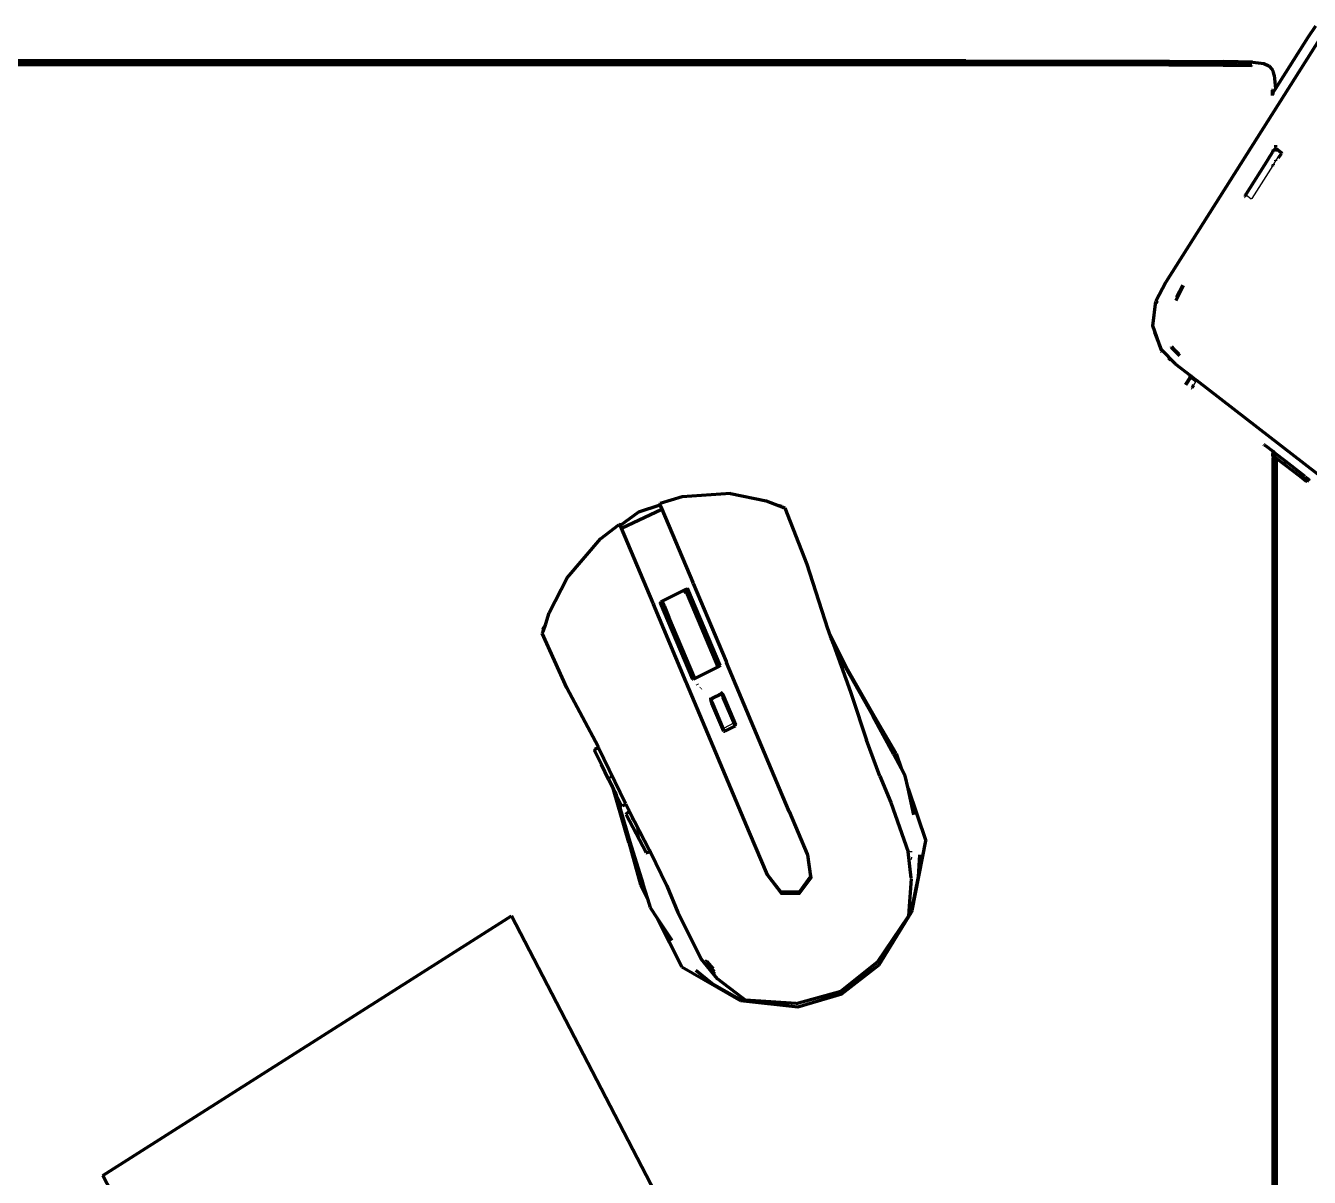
# Model space of a CAD drawing. Header units: millimetres. Extents: x 4307 to 31003, y 2809 to 20009.
# Drawn here: x 15161.9 to 15367.9, y 12610.1 to 12794.9 of the extents above; entities that cross this region are included whole.
import ezdxf

# ---------------------------------------------------------------- set-up
doc = ezdxf.new("R2010")
doc.units = ezdxf.units.MM
doc.layers.add('ProfileEdges', color=7, linetype='Continuous')

msp = doc.modelspace()

# ---------------------------------------------------------------- linework, layer by layer
for p, q in [((15357.62, 12767.87), (15362, 12774.79)), ((15362, 12774.84), (15362.13, 12774.99)), ((15362.13, 12775.05), (15362.2, 12775.11)), ((15362.53, 12773.33), (15362.14, 12772.71)), ((15362.28, 12775.02), (15362.52, 12774.84)), ((15362.52, 12774.84), (15362.63, 12774.75)), ((15363.13, 12774.28), (15362.53, 12773.33)), ((15363.13, 12774.37), (15363.13, 12774.28)), ((15362.01, 12772.51), (15360.89, 12770.73)), ((15362.14, 12772.71), (15362.01, 12772.51)), ((15360.89, 12770.73), (15358.64, 12767.18)), ((15357.67, 12767.85), (15357.62, 12767.87)), ((15357.73, 12767.81), (15357.67, 12767.85)), ((15357.73, 12767.81), (15358.56, 12767.16)), ((15358.64, 12767.18), (15358.56, 12767.16)), ((15346.57, 12751.34), (15347.59, 12753.27)), ((15346.54, 12751.21), (15346.57, 12751.34)), ((15348.95, 12736.62), (15349.06, 12736.8)), ((15349.35, 12737.26), (15349.73, 12737.87)), ((15362.08, 12726.04), (15362.05, 12726.06)), ((15362.21, 12725.94), (15362.08, 12726.04)), ((15362.32, 12725.85), (15362.21, 12725.94)), ((15362.63, 12725.61), (15362.42, 12725.78)), ((15363.85, 12724.67), (15362.63, 12725.61)), ((15363.85, 12724.67), (15367.55, 12721.8)), ((15274.99, 12719.79), (15280.75, 12718.6)), ((15263.74, 12718.19), (15263.72, 12718.28)), ((15287.48, 12661.95), (15263.76, 12718.21)), ((15282.32, 12718), (15280.75, 12718.6)), ((15283.42, 12717.6), (15282.32, 12718)), ((15283.48, 12717.55), (15283.42, 12717.6)), ((15283.63, 12717.5), (15283.48, 12717.55)), ((15287.16, 12708.58), (15283.63, 12717.5)), ((15257.09, 12714.86), (15257.14, 12714.79)), ((15277.94, 12665.38), (15257.11, 12714.78)), ((15248.79, 12706.28), (15245.92, 12700.63)), ((15267.73, 12704.54), (15263.97, 12702.69)), ((15267.98, 12704.62), (15267.73, 12704.54)), ((15268.11, 12704.57), (15267.98, 12704.62)), ((15263.78, 12702.55), (15263.73, 12702.41)), ((15263.97, 12702.69), (15263.78, 12702.55)), ((15263.78, 12702.55), (15263.82, 12702.47)), ((15245.33, 12698.92), (15245.92, 12700.63)), ((15244.83, 12697.49), (15244.88, 12697.67)), ((15244.83, 12697.49), (15245.63, 12695.69)), ((15290.94, 12697.18), (15293.5, 12691.97)), ((15245.63, 12695.69), (15245.94, 12695.02)), ((15245.94, 12695.02), (15248.74, 12688.76)), ((15292.56, 12693.44), (15291.5, 12695.63)), ((15273.02, 12691.98), (15272.87, 12691.91)), ((15273.25, 12692.1), (15273.02, 12691.98)), ((15273.23, 12692.16), (15273.25, 12692.1)), ((15253.75, 12679.26), (15248.74, 12688.76)), ((15269.04, 12689.99), (15268.95, 12690.02)), ((15271.82, 12686.93), (15271.84, 12686.88)), ((15272, 12686.75), (15273.5, 12687.54)), ((15272.19, 12686.3), (15272, 12686.75)), ((15273.5, 12687.54), (15273.68, 12687.17)), ((15273.54, 12687.74), (15273.52, 12687.79)), ((15273.7, 12687.08), (15273.68, 12687.17)), ((15275.44, 12682.99), (15273.7, 12687.08)), ((15273.92, 12682.2), (15272.19, 12686.3)), ((15275.44, 12682.99), (15273.95, 12682.19)), ((15274.07, 12681.85), (15275.58, 12682.6)), ((15275.59, 12682.63), (15275.44, 12682.99)), ((15275.58, 12682.6), (15275.59, 12682.63)), ((15275.78, 12682.7), (15275.71, 12682.59)), ((15275.71, 12682.59), (15275.73, 12682.55)), ((15298.08, 12683.91), (15297.95, 12684.12)), ((15273.92, 12682.2), (15273.95, 12682.12)), ((15273.95, 12682.19), (15273.92, 12682.2)), ((15273.99, 12682.03), (15274.07, 12681.85)), ((15274.03, 12681.68), (15274.01, 12681.72)), ((15253.22, 12678.76), (15253.8, 12679.06)), ((15253.24, 12678.73), (15253.8, 12679.06)), ((15253.24, 12678.73), (15253.28, 12678.63)), ((15253.28, 12678.63), (15254.34, 12676.46)), ((15253.8, 12679.06), (15253.83, 12679.08)), ((15253.8, 12679.06), (15253.85, 12679.05)), ((15255.41, 12674.22), (15254.34, 12676.46)), ((15301.43, 12678.1), (15301.16, 12678.01)), ((15301.18, 12677.97), (15301.43, 12678.1)), ((15301.43, 12678.1), (15301.19, 12677.95)), ((15301.47, 12678.11), (15301.43, 12678.1)), ((15301.5, 12678.09), (15301.43, 12678.1)), ((15301.56, 12678.12), (15301.5, 12678.09)), ((15255.64, 12674.18), (15255.58, 12674.36)), ((15255.69, 12674.63), (15255.82, 12674.27)), ((15255.41, 12674.22), (15255.48, 12674.1)), ((15255.48, 12674.1), (15255.51, 12674.02)), ((15255.51, 12674.02), (15255.99, 12673.04)), ((15256.11, 12672.68), (15256.2, 12672.61)), ((15256.2, 12672.61), (15256.25, 12672.43)), ((15256.25, 12672.43), (15256.49, 12672.01)), ((15256.62, 12671.73), (15256.5, 12671.98)), ((15256.64, 12671.68), (15256.62, 12671.73)), ((15256.64, 12671.68), (15257.57, 12669.82)), ((15258.14, 12670.11), (15257.57, 12669.82)), ((15257.57, 12669.82), (15257.59, 12669.77)), ((15258.16, 12670.07), (15257.59, 12669.77)), ((15258.8, 12668.78), (15258.36, 12668.39)), ((15258.36, 12668.39), (15258.86, 12667.4)), ((15258.8, 12668.78), (15259.13, 12667.54)), ((15258.86, 12667.4), (15259.78, 12665.67)), ((15258.79, 12664.35), (15258.88, 12664)), ((15259.78, 12665.67), (15260.68, 12663.97)), ((15260.38, 12664.76), (15259.97, 12666.03)), ((15280.4, 12659.6), (15277.94, 12665.38)), ((15258.74, 12663.89), (15258.81, 12663.66)), ((15260.7, 12663.93), (15260.68, 12663.97)), ((15261.57, 12662.3), (15260.7, 12663.93)), ((15261.57, 12662.3), (15262.03, 12662.53)), ((15262.01, 12662.58), (15261.61, 12662.38)), ((15287.9, 12658.38), (15287.42, 12661.93)), ((15288.09, 12658.17), (15287.48, 12661.95)), ((15304.04, 12661.49), (15303.98, 12661.14)), ((15280.4, 12659.6), (15280.83, 12658.52)), ((15280.83, 12658.52), (15283.05, 12655.57)), ((15281.59, 12657.67), (15280.88, 12658.56)), ((15286.06, 12655.72), (15287.94, 12658.27)), ((15286.13, 12655.54), (15288.09, 12658.17)), ((15287.87, 12658.34), (15287.82, 12658.39)), ((15287.9, 12658.38), (15287.87, 12658.34)), ((15287.94, 12658.27), (15287.87, 12658.34)), ((15304.05, 12653.49), (15305.02, 12658.34)), ((15260.55, 12657.05), (15260.91, 12657.25)), ((15260.64, 12657.05), (15260.93, 12657.21)), ((15260.93, 12657.18), (15260.64, 12657.01)), ((15260.93, 12657.18), (15260.64, 12657.05)), ((15283.07, 12655.94), (15283.07, 12655.87)), ((15286.02, 12655.8), (15283.07, 12655.87)), ((15283.07, 12655.87), (15283.08, 12655.76)), ((15286.02, 12655.8), (15285.99, 12655.88)), ((15287, 12657.15), (15286.02, 12655.8)), ((15286.06, 12655.72), (15286.02, 12655.8)), ((15283.05, 12655.57), (15286.13, 12655.54)), ((15283.08, 12655.76), (15286.06, 12655.72)), ((15304.01, 12652.83), (15304.13, 12652.96)), ((15272.23, 12643.12), (15270.96, 12645)), ((15271.09, 12644.96), (15272.49, 12643.23)), ((15272.35, 12643.66), (15271.37, 12644.88)), ((15298.65, 12644.78), (15292.7, 12639.96)), ((15272.1, 12643.2), (15271.87, 12643.35)), ((15272.23, 12643.12), (15272.1, 12643.2)), ((15272.8, 12642.28), (15272.23, 12643.12)), ((15272.6, 12642.89), (15272.23, 12643.12)), ((15292.7, 12639.96), (15285.53, 12638.01)), ((15275.8, 12639.17), (15276.04, 12639.03)), ((15276.52, 12638.65), (15276.35, 12638.62))]:
    msp.add_line(p, q)
at = {"layer": 'ProfileEdges', "lineweight": 211}
for p, q in [((15367.69, 12793.1), (15368.92, 12794.93)), ((15369.82, 12793.23), (15344.83, 12753.75)), ((15362.44, 12784.77), (15367.69, 12793.1)), ((15312.73, 12789.29), (14845.97, 12789.27)), ((15331.09, 12788.66), (14846.04, 12788.66)), ((14864.41, 12789.05), (15312.71, 12789.05)), ((15312.71, 12788.95), (15312.7, 12788.82)), ((15312.7, 12788.82), (15331.1, 12788.8)), ((15312.71, 12788.95), (15312.71, 12789.05)), ((15331.11, 12788.93), (15312.71, 12788.95)), ((15312.73, 12789.29), (15345.42, 12789.21)), ((15345.34, 12788.62), (15331.09, 12788.66)), ((15331.1, 12788.8), (15345.36, 12788.76)), ((15345.38, 12788.89), (15331.11, 12788.93)), ((15354.06, 12788.56), (15345.34, 12788.62)), ((15345.36, 12788.76), (15345.38, 12788.89)), ((15354.09, 12788.7), (15345.36, 12788.76)), ((15345.42, 12789.21), (15354.18, 12789.16)), ((15358.61, 12788.48), (15354.06, 12788.56)), ((15358.65, 12788.62), (15354.09, 12788.7)), ((15358.78, 12789.06), (15354.18, 12789.16)), ((15358.61, 12788.48), (15358.65, 12788.62)), ((15358.78, 12789.06), (15360.58, 12788.88)), ((15360.58, 12788.88), (15361.36, 12788.51)), ((15361.36, 12788.51), (15361.93, 12787.88)), ((15362.13, 12787.48), (15361.93, 12787.88)), ((15362.23, 12787), (15362.13, 12787.48)), ((15362.23, 12787), (15362.44, 12784.77)), ((15361.9, 12784.58), (15362.03, 12784.62)), ((15361.9, 12784.58), (15361.91, 12783.97)), ((15361.91, 12783.97), (15362.03, 12784.13)), ((15361.91, 12783.97), (15361.91, 12783.71)), ((15362.03, 12784.16), (15362.44, 12784.77)), ((15362.03, 12784.16), (15362.03, 12784.62)), ((15362.03, 12784.13), (15362.03, 12784.16)), ((15362.03, 12784.13), (15362.04, 12783.91)), ((15362.5, 12775.26), (15362.51, 12775.38)), ((15362.51, 12775.49), (15362.51, 12775.74)), ((15361.26, 12773.49), (15357.67, 12767.85)), ((15361.26, 12773.49), (15362, 12774.68)), ((15362, 12774.68), (15362.13, 12774.88)), ((15362, 12774.79), (15362, 12774.84)), ((15362, 12774.68), (15362, 12774.79)), ((15362.13, 12774.99), (15362.13, 12775.05)), ((15362.13, 12774.88), (15362.21, 12775)), ((15362.13, 12774.88), (15362.13, 12774.99)), ((15362.28, 12775.02), (15362.21, 12775)), ((15362.36, 12775.23), (15362.28, 12775.02)), ((15362.5, 12775.26), (15362.36, 12775.23)), ((15362.5, 12775.26), (15363.38, 12774.57)), ((15362.52, 12774.84), (15362.5, 12775.26)), ((15362.53, 12773.22), (15362.53, 12773.33)), ((15362.96, 12773.72), (15363.41, 12774.42)), ((15363.55, 12774.45), (15363.38, 12774.57)), ((15363.38, 12774.57), (15363.41, 12774.42)), ((15362.01, 12772.41), (15362.01, 12772.51)), ((15362.14, 12772.61), (15362.14, 12772.71)), ((15357.63, 12767.76), (15357.57, 12767.66)), ((15357.57, 12767.66), (15357.59, 12767.5)), ((15357.59, 12767.5), (15357.63, 12767.47)), ((15357.67, 12767.85), (15357.65, 12767.79)), ((15343.26, 12750.74), (15344.83, 12753.75)), ((15347.67, 12753.21), (15346.47, 12750.82)), ((15347.57, 12753.29), (15346.57, 12751.34)), ((15342.78, 12746.77), (15343.26, 12750.74)), ((15343.35, 12750.59), (15343.31, 12750.36)), ((15343.44, 12750.76), (15343.35, 12750.59)), ((15344.09, 12742.99), (15342.78, 12746.77)), ((15343.03, 12745.74), (15344.09, 12742.99)), ((15344.09, 12742.99), (15346.37, 12740.68)), ((15344.09, 12742.99), (15344.13, 12742.77)), ((15344.13, 12742.77), (15344.22, 12742.67)), ((15345.69, 12743.39), (15345.7, 12743.35)), ((15345.7, 12743.35), (15347.02, 12742.03)), ((15346.41, 12742.73), (15345.83, 12743.43)), ((15346.95, 12742.21), (15346.41, 12742.73)), ((15345.28, 12741.62), (15345.6, 12741.29)), ((15346.37, 12740.68), (15348.88, 12738.73)), ((15348.01, 12737.35), (15348.79, 12738.58)), ((15348.84, 12738.55), (15348.06, 12737.31)), ((15348.58, 12738.78), (15348.79, 12738.58)), ((15348.79, 12738.58), (15348.88, 12738.73)), ((15348.79, 12738.58), (15348.84, 12738.55)), ((15348.93, 12738.69), (15348.84, 12738.55)), ((15348.84, 12738.55), (15349.28, 12738.23)), ((15348.88, 12738.73), (15348.93, 12738.69)), ((15348.93, 12738.69), (15349.81, 12737.99)), ((15349.28, 12738.23), (15349.73, 12737.87)), ((15349.14, 12736.93), (15349.06, 12736.8)), ((15349.25, 12737.11), (15349.14, 12736.93)), ((15349.25, 12737.11), (15349.35, 12737.26)), ((15349.81, 12737.99), (15349.73, 12737.87)), ((15433.26, 12673.37), (15349.81, 12737.99)), ((15360.65, 12727.66), (15360.57, 12727.7)), ((15360.65, 12727.66), (15360.97, 12727.46)), ((15362.08, 12726.59), (15360.97, 12727.46)), ((15362.05, 12726.06), (15362.08, 12726.59)), ((15362.05, 12725.91), (15362.05, 12726.06)), ((15362.08, 12726.04), (15362.05, 12725.91)), ((15362.05, 12725.91), (15362.08, 12725.52)), ((15362.05, 12725.91), (15362.21, 12725.79)), ((15362.32, 12726.4), (15362.08, 12726.59)), ((15362.21, 12725.79), (15362.21, 12725.94)), ((15362.32, 12726.4), (15362.32, 12725.85)), ((15364.08, 12725.03), (15362.32, 12726.4)), ((15362.32, 12725.85), (15362.32, 12725.7)), ((15362.06, 12475.68), (15362.08, 12725.52)), ((15362.19, 12475.67), (15362.21, 12725.79)), ((15362.32, 12725.7), (15362.21, 12725.79)), ((15362.32, 12725.7), (15362.32, 12725.54)), ((15362.32, 12725.54), (15362.42, 12725.55)), ((15362.32, 12499.27), (15362.32, 12725.54)), ((15362.55, 12725.53), (15362.42, 12725.63)), ((15362.42, 12725.55), (15362.42, 12499.26)), ((15362.63, 12725.61), (15362.6, 12725.49)), ((15362.63, 12725.46), (15362.6, 12725.49)), ((15362.62, 12475.61), (15362.63, 12725.46)), ((15366.42, 12722.56), (15362.63, 12725.46)), ((15364.08, 12725.03), (15363.85, 12724.67)), ((15367.21, 12722.58), (15364.08, 12725.03)), ((15367.34, 12721.84), (15366.42, 12722.56)), ((15367.21, 12722.58), (15367.34, 12722.44)), ((15367.34, 12722.44), (15367.71, 12722.04)), ((15367.58, 12722.29), (15367.34, 12722.44)), ((15367.55, 12721.8), (15367.34, 12721.84)), ((15367.55, 12721.8), (15367.71, 12722.04)), ((15367.58, 12722.29), (15367.74, 12722.08)), ((15367.71, 12722.04), (15367.74, 12722.08)), ((15367.71, 12722.04), (15367.74, 12722)), ((15367.74, 12722.08), (15367.79, 12722.16)), ((15367.85, 12721.92), (15367.74, 12722)), ((15367.85, 12721.92), (15367.79, 12722.16)), ((15367.91, 12721.87), (15367.85, 12721.92)), ((15274.96, 12719.86), (15267.22, 12719.31)), ((15274.96, 12719.86), (15280.72, 12718.66)), ((15260.27, 12716.89), (15263.69, 12718.02)), ((15263.72, 12718.28), (15263.64, 12718.12)), ((15263.64, 12718.12), (15263.69, 12718.02)), ((15263.69, 12718.02), (15263.68, 12717.94)), ((15263.68, 12717.94), (15263.98, 12717.32)), ((15267.22, 12719.31), (15263.72, 12718.28)), ((15280.72, 12718.66), (15282.81, 12717.88)), ((15282.81, 12717.88), (15282.32, 12718)), ((15283.21, 12717.79), (15282.81, 12717.88)), ((15282.81, 12717.88), (15283.31, 12717.69)), ((15283.26, 12717.77), (15283.21, 12717.79)), ((15283.31, 12717.69), (15283.26, 12717.77)), ((15283.31, 12717.69), (15283.38, 12717.67)), ((15283.38, 12717.67), (15283.73, 12717.54)), ((15283.42, 12717.6), (15283.38, 12717.67)), ((15257.3, 12714.72), (15260.27, 12716.89)), ((15257.51, 12714.28), (15263.98, 12717.32)), ((15263.98, 12717.32), (15268.94, 12705.55)), ((15283.42, 12717.6), (15283.47, 12717.58)), ((15283.48, 12717.55), (15283.47, 12717.58)), ((15283.73, 12717.54), (15287.25, 12708.52)), ((15254.12, 12712.56), (15257.09, 12714.86)), ((15257.25, 12714.82), (15257.09, 12714.86)), ((15257.3, 12714.72), (15257.25, 12714.82)), ((15257.35, 12714.68), (15257.3, 12714.72)), ((15257.51, 12714.28), (15257.35, 12714.68)), ((15262.55, 12702.25), (15257.51, 12714.28)), ((15248.77, 12706.35), (15254.12, 12712.56)), ((15287.25, 12708.52), (15290.57, 12698.19)), ((15245.9, 12700.7), (15248.77, 12706.35)), ((15268.99, 12705.39), (15268.94, 12705.55)), ((15268.99, 12705.39), (15274.29, 12692.88)), ((15264.02, 12702.57), (15267.77, 12704.43)), ((15267.79, 12704.18), (15267.42, 12703.92)), ((15267.77, 12704.43), (15267.73, 12704.54)), ((15267.77, 12704.43), (15268.01, 12704.54)), ((15267.77, 12704.43), (15267.79, 12704.18)), ((15268.82, 12701.95), (15267.77, 12704.43)), ((15268.01, 12704.54), (15268.14, 12704.49)), ((15268.11, 12704.57), (15268.14, 12704.49)), ((15273.3, 12692.25), (15268.14, 12704.49)), ((15262.55, 12702.25), (15262.63, 12702.11)), ((15267.89, 12689.57), (15262.63, 12702.11)), ((15263.73, 12702.41), (15263.76, 12702.33)), ((15263.76, 12702.33), (15263.82, 12702.47)), ((15268.93, 12690.08), (15263.76, 12702.33)), ((15263.82, 12702.47), (15264.02, 12702.57)), ((15264.02, 12702.57), (15263.97, 12702.69)), ((15264.22, 12702.34), (15264.02, 12702.57)), ((15264.32, 12701.87), (15264.02, 12702.57)), ((15264.32, 12701.87), (15264.39, 12701.93)), ((15264.32, 12701.87), (15265.09, 12700.03)), ((15268.82, 12701.95), (15268.74, 12701.9)), ((15273, 12692.04), (15268.82, 12701.95)), ((15245.33, 12698.92), (15245.9, 12700.7)), ((15265.09, 12700.03), (15265.17, 12700.07)), ((15269.25, 12690.17), (15265.09, 12700.03)), ((15244.74, 12697.43), (15244.88, 12697.67)), ((15248.72, 12688.65), (15244.74, 12697.43)), ((15244.91, 12698.03), (15244.88, 12697.97)), ((15244.9, 12697.88), (15244.88, 12697.97)), ((15244.88, 12697.81), (15244.9, 12697.88)), ((15244.88, 12697.81), (15244.9, 12697.73)), ((15244.88, 12697.67), (15244.9, 12697.73)), ((15244.88, 12697.67), (15244.89, 12697.65)), ((15244.9, 12697.73), (15245.33, 12698.92)), ((15244.91, 12698.03), (15245.09, 12698.43)), ((15245.09, 12698.43), (15245.33, 12698.92)), ((15290.57, 12698.19), (15290.64, 12697.9)), ((15290.64, 12697.9), (15290.78, 12697.63)), ((15290.78, 12697.63), (15293.56, 12692)), ((15290.78, 12697.63), (15290.81, 12697.45)), ((15290.81, 12697.45), (15290.94, 12697.18)), ((15290.94, 12697.18), (15291.01, 12696.89)), ((15291.14, 12696.62), (15291.01, 12696.89)), ((15293.42, 12691.89), (15291.14, 12696.62)), ((15291.14, 12696.62), (15291.39, 12695.86)), ((15291.5, 12695.63), (15291.39, 12695.86)), ((15291.5, 12695.63), (15294.25, 12688.04)), ((15273, 12692.04), (15269.25, 12690.17)), ((15273.23, 12692.16), (15273, 12692.04)), ((15273.02, 12691.98), (15273, 12692.04)), ((15273.3, 12692.25), (15273.23, 12692.16)), ((15274.29, 12692.88), (15274.33, 12692.76)), ((15284.42, 12668.85), (15274.33, 12692.76)), ((15293.42, 12691.89), (15297.85, 12684.1)), ((15293.56, 12692), (15298.02, 12684.15)), ((15267.89, 12689.57), (15267.94, 12689.46)), ((15278.06, 12665.44), (15267.94, 12689.46)), ((15268.95, 12690.02), (15268.93, 12690.08)), ((15268.93, 12690.08), (15269.06, 12690.03)), ((15269.25, 12690.17), (15269.06, 12690.03)), ((15269.27, 12690.13), (15269.25, 12690.17)), ((15269.67, 12689.17), (15269.64, 12689.24)), ((15253.75, 12679.26), (15248.72, 12688.65)), ((15270.2, 12688.62), (15270.16, 12688.59)), ((15271.62, 12686.86), (15271.81, 12686.9)), ((15271.69, 12686.71), (15271.79, 12686.73)), ((15271.81, 12686.8), (15271.77, 12686.78)), ((15271.77, 12686.78), (15271.79, 12686.73)), ((15271.79, 12686.73), (15271.81, 12686.8)), ((15271.79, 12686.73), (15272.01, 12686.21)), ((15271.81, 12686.9), (15271.84, 12686.88)), ((15271.84, 12686.88), (15271.81, 12686.8)), ((15271.81, 12686.8), (15271.93, 12686.85)), ((15271.84, 12686.88), (15271.93, 12686.92)), ((15271.93, 12686.85), (15271.88, 12686.71)), ((15272.08, 12686.24), (15271.88, 12686.71)), ((15272.03, 12686.94), (15271.93, 12686.85)), ((15271.93, 12686.92), (15272.03, 12686.94)), ((15272.03, 12686.94), (15271.95, 12687.13)), ((15272.03, 12686.94), (15273.42, 12687.69)), ((15273.51, 12687.65), (15272.03, 12686.94)), ((15273.38, 12687.77), (15273.42, 12687.69)), ((15273.46, 12687.7), (15273.42, 12687.69)), ((15273.54, 12687.74), (15273.46, 12687.7)), ((15273.51, 12687.65), (15273.63, 12687.6)), ((15273.7, 12687.92), (15273.54, 12687.74)), ((15273.57, 12687.73), (15273.54, 12687.74)), ((15273.66, 12687.74), (15273.57, 12687.73)), ((15273.63, 12687.6), (15273.83, 12687.14)), ((15273.75, 12687.78), (15273.66, 12687.74)), ((15273.66, 12687.74), (15273.89, 12687.18)), ((15273.7, 12687.08), (15273.83, 12687.14)), ((15273.83, 12687.14), (15273.89, 12687.18)), ((15275.71, 12682.67), (15273.83, 12687.14)), ((15273.89, 12687.18), (15273.98, 12687.22)), ((15273.89, 12687.18), (15275.77, 12682.74)), ((15294.25, 12688.04), (15294.47, 12687.39)), ((15294.47, 12687.39), (15296.83, 12680.3)), ((15271.92, 12686.16), (15272.01, 12686.21)), ((15272.01, 12686.21), (15272.08, 12686.24)), ((15273.9, 12681.73), (15272.01, 12686.21)), ((15272.08, 12686.24), (15272.19, 12686.3)), ((15273.96, 12681.78), (15272.08, 12686.24)), ((15275.66, 12682.54), (15275.71, 12682.59)), ((15275.77, 12682.74), (15275.71, 12682.67)), ((15275.71, 12682.59), (15275.71, 12682.67)), ((15275.78, 12682.7), (15275.77, 12682.74)), ((15297.85, 12684.1), (15301.16, 12678.01)), ((15298.02, 12684.15), (15301.53, 12678.19)), ((15273.9, 12681.73), (15274.01, 12681.72)), ((15273.96, 12681.78), (15274.01, 12681.72)), ((15274.01, 12681.72), (15274.09, 12681.73)), ((15274.09, 12681.73), (15275.66, 12682.54)), ((15253.22, 12678.76), (15253.16, 12678.65)), ((15253.16, 12678.65), (15253.17, 12678.61)), ((15254.27, 12676.35), (15253.17, 12678.61)), ((15253.8, 12679.06), (15253.21, 12678.8)), ((15253.22, 12678.76), (15253.21, 12678.8)), ((15253.74, 12679.19), (15253.75, 12679.26)), ((15253.82, 12679.11), (15253.74, 12679.19)), ((15253.82, 12679.11), (15253.8, 12679.06)), ((15253.83, 12679.08), (15253.82, 12679.11)), ((15253.82, 12679.03), (15253.83, 12679.08)), ((15258.14, 12670.11), (15253.82, 12679.03)), ((15298.94, 12674.51), (15296.83, 12680.3)), ((15301.16, 12678.01), (15301.19, 12677.95)), ((15301.19, 12677.95), (15302.36, 12675.79)), ((15301.53, 12678.19), (15301.47, 12678.11)), ((15301.47, 12678.11), (15301.56, 12678.12)), ((15301.56, 12678.12), (15302.36, 12675.79)), ((15255.4, 12674), (15254.27, 12676.35)), ((15255.63, 12674.49), (15255.73, 12674.23)), ((15298.94, 12674.51), (15300.74, 12670.26)), ((15302.36, 12675.79), (15303.03, 12674.56)), ((15303.49, 12672.5), (15303.03, 12674.56)), ((15255.4, 12674), (15256.21, 12672.36)), ((15255.59, 12674.16), (15255.55, 12674.28)), ((15256.11, 12672.68), (15255.99, 12673.04)), ((15256.21, 12672.36), (15256.11, 12672.68)), ((15258.68, 12663.86), (15256.21, 12672.36)), ((15256.21, 12672.36), (15256.64, 12671.47)), ((15303.49, 12672.5), (15306.36, 12664.13)), ((15304.43, 12668.28), (15303.49, 12672.5)), ((15256.49, 12672.01), (15256.5, 12671.98)), ((15256.5, 12671.98), (15256.64, 12671.47)), ((15256.64, 12671.47), (15258.82, 12663.97)), ((15256.64, 12671.47), (15257.49, 12669.76)), ((15300.74, 12670.26), (15303.5, 12662.35)), ((15257.63, 12669.69), (15257.49, 12669.76)), ((15258.2, 12669.98), (15257.63, 12669.69)), ((15258.16, 12670.07), (15258.14, 12670.11)), ((15258.2, 12669.98), (15258.16, 12670.07)), ((15258.4, 12669.55), (15258.2, 12669.98)), ((15258.3, 12668.49), (15258.26, 12668.35)), ((15258.26, 12668.35), (15258.77, 12667.35)), ((15258.3, 12668.49), (15258.75, 12668.89)), ((15258.72, 12668.94), (15258.4, 12669.55)), ((15258.72, 12668.94), (15258.75, 12668.89)), ((15258.8, 12668.78), (15258.75, 12668.89)), ((15258.8, 12668.78), (15262.01, 12662.58)), ((15284.42, 12668.85), (15287.3, 12661.97)), ((15258.77, 12667.35), (15261.47, 12662.26)), ((15280.93, 12658.69), (15278.06, 12665.44)), ((15304.13, 12652.96), (15306.36, 12664.13)), ((15258.68, 12663.86), (15260.55, 12657.05)), ((15258.82, 12663.97), (15260.91, 12657.25)), ((15261.47, 12662.26), (15261.61, 12662.21)), ((15261.61, 12662.21), (15262.09, 12662.46)), ((15262.01, 12662.58), (15262.03, 12662.53)), ((15262.03, 12662.53), (15262.09, 12662.46)), ((15262.09, 12662.46), (15262.11, 12662.39)), ((15264.76, 12656.88), (15262.11, 12662.39)), ((15304, 12658.11), (15303.5, 12662.35)), ((15303.87, 12662.45), (15303.87, 12662.3)), ((15287.3, 12661.97), (15287.35, 12661.89)), ((15287.35, 12661.89), (15287.82, 12658.39)), ((15305.32, 12661.88), (15305.08, 12658.36)), ((15280.95, 12658.59), (15280.93, 12658.69)), ((15283.07, 12655.94), (15280.95, 12658.59)), ((15287.82, 12658.39), (15285.99, 12655.88)), ((15303.98, 12658.02), (15303.61, 12652.89)), ((15303.98, 12658.02), (15304.03, 12658.05)), ((15304.03, 12658.05), (15304, 12658.11)), ((15305.08, 12658.36), (15304.04, 12653.11)), ((15260.55, 12657.05), (15260.64, 12657.05)), ((15260.57, 12656.98), (15260.64, 12657.01)), ((15260.57, 12656.98), (15261.68, 12654.8)), ((15260.64, 12657.01), (15260.64, 12657.05)), ((15260.91, 12657.25), (15260.93, 12657.18)), ((15260.93, 12657.18), (15261.68, 12654.8)), ((15264.76, 12656.88), (15266.55, 12652.63)), ((15285.99, 12655.88), (15283.07, 12655.94)), ((15261.68, 12654.8), (15262.1, 12653.44)), ((15174.26, 12610.44), (15239.81, 12652.11)), ((15297.4, 12541.26), (15239.81, 12652.11)), ((15262.1, 12653.44), (15263.23, 12651.73)), ((15263.23, 12651.73), (15267.18, 12643.92)), ((15263.23, 12651.73), (15265.58, 12648.18)), ((15270.25, 12645.2), (15266.55, 12652.63)), ((15298.65, 12644.78), (15303.54, 12652.04)), ((15298.86, 12644.24), (15304.06, 12652.68)), ((15303.61, 12652.89), (15303.54, 12652.04)), ((15303.61, 12652.89), (15303.64, 12652.9)), ((15303.64, 12652.9), (15303.89, 12652.97)), ((15303.95, 12653.08), (15303.89, 12652.97)), ((15304.04, 12653.11), (15303.95, 12653.08)), ((15304.06, 12652.68), (15304.13, 12652.96)), ((15267.18, 12643.92), (15276.35, 12638.62)), ((15272.89, 12641.99), (15270.25, 12645.2)), ((15271.77, 12643.5), (15272.1, 12643.2)), ((15292.68, 12640), (15298.65, 12644.78)), ((15292.86, 12639.57), (15298.86, 12644.24)), ((15269.41, 12643.35), (15272, 12641.29)), ((15271.87, 12643.35), (15271.84, 12643.37)), ((15276.73, 12639.03), (15272.89, 12641.99)), ((15272, 12641.29), (15276.31, 12638.8)), ((15285.53, 12638.01), (15292.68, 12640)), ((15285.78, 12637.49), (15292.86, 12639.57)), ((15276.38, 12638.86), (15276.31, 12638.8)), ((15276.35, 12638.62), (15276.58, 12638.51)), ((15276.38, 12638.86), (15276.49, 12638.84)), ((15276.7, 12639.01), (15276.49, 12638.84)), ((15276.58, 12638.51), (15285.78, 12637.49)), ((15276.73, 12639.03), (15276.7, 12639.01)), ((15277.37, 12638.54), (15276.73, 12639.03)), ((15285.53, 12638.01), (15277.37, 12638.54)), ((15174.26, 12610.44), (15175.61, 12607.86))]:
    msp.add_line(p, q, dxfattribs=at)

doc.saveas('drawing.dxf')
